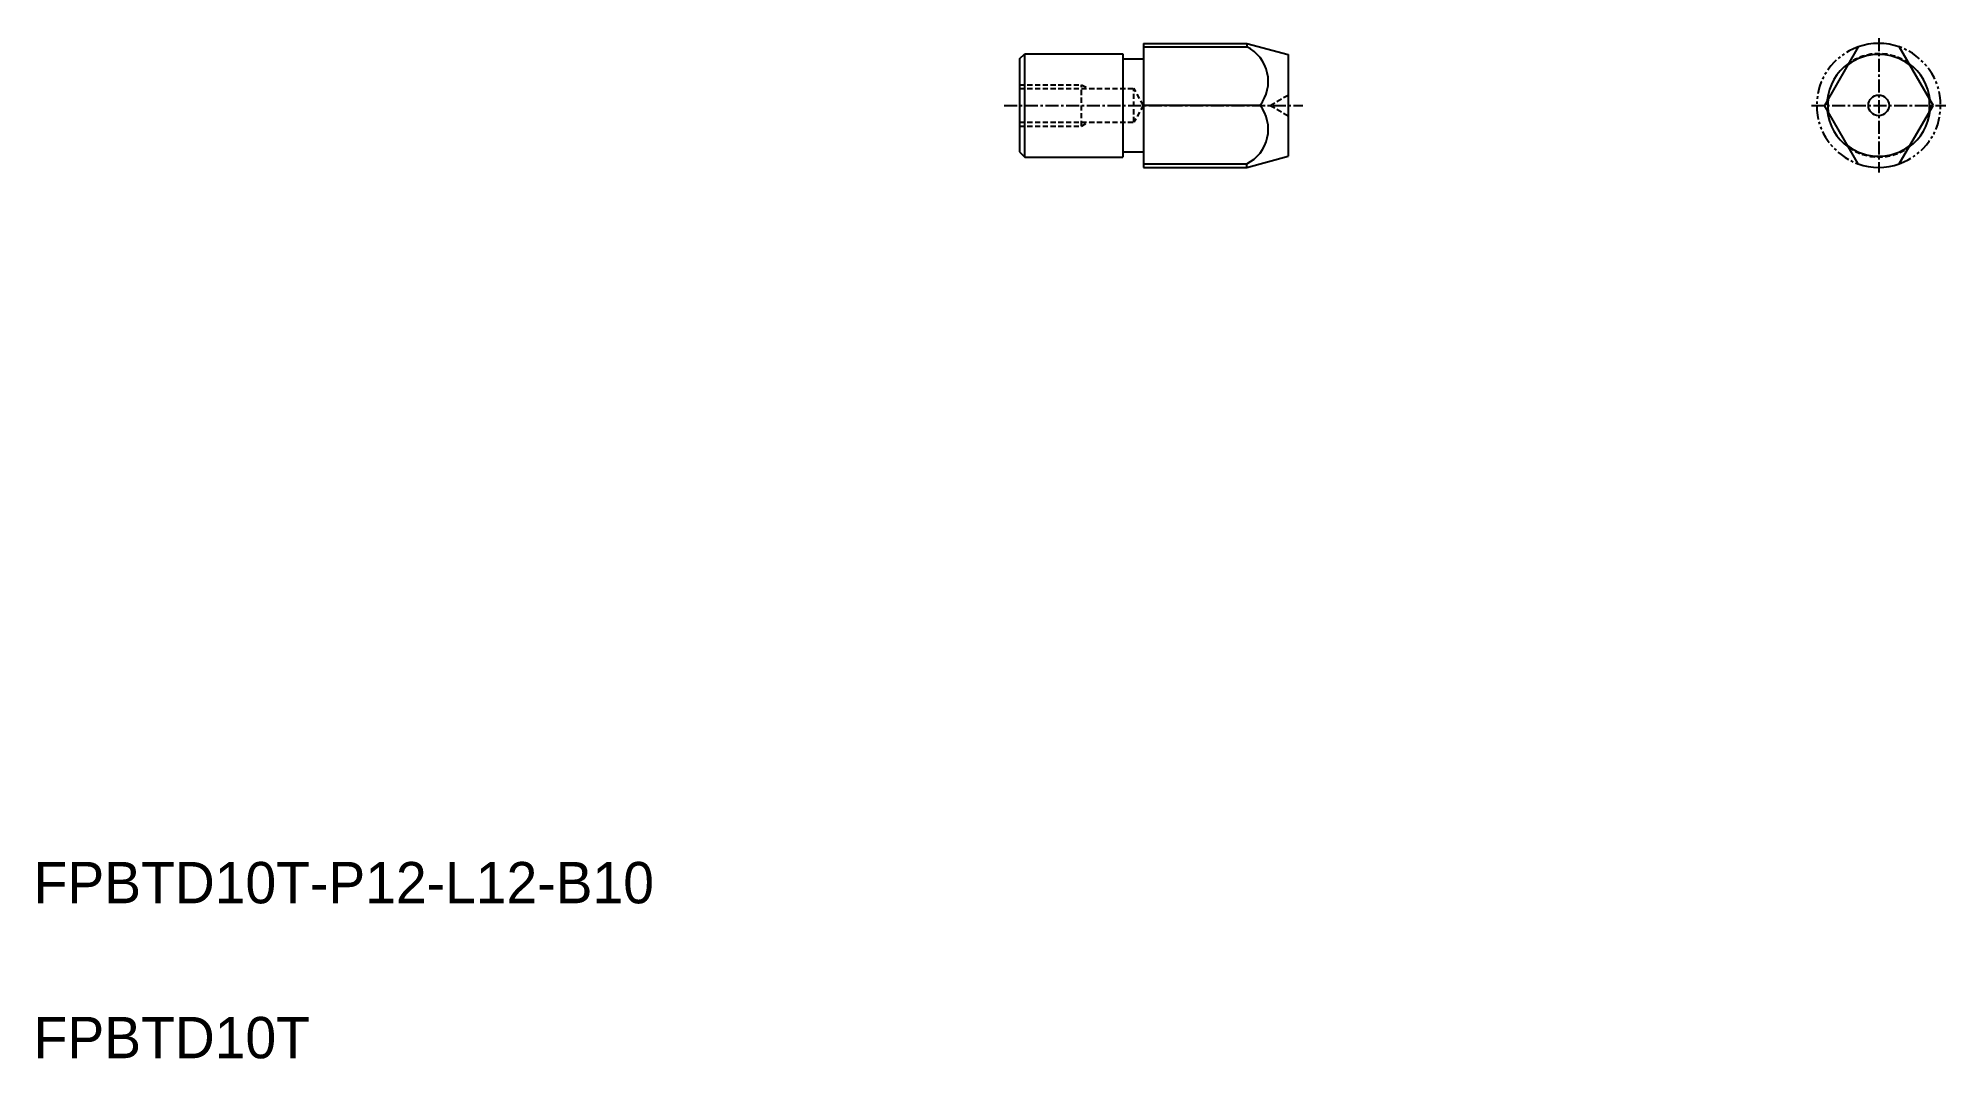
# Model space of a CAD drawing. Extents: x 10 to 195, y 10 to 109.
import ezdxf

# ---------------------------------------------------------------- set-up
doc = ezdxf.new("R2010")
doc.units = 0
for name, pattern in [('CENTER', [2, 1.25, -0.25, 0.25, -0.25]), ('DASHED', [0.75, 0.5, -0.25]), ('PHANTOM', [2.5, 1.25, -0.25, 0.25, -0.25, 0.25, -0.25])]:
    doc.linetypes.add(name, pattern=pattern)
doc.layers.get('0').update_dxf_attribs({"linetype": 'CONTINUOUS'})
doc.layers.add('CENTER', color=1, linetype='CENTER')
doc.styles.get("Standard").update_dxf_attribs({"font": 'txt', "height": 3.2})

msp = doc.modelspace()

# ---------------------------------------------------------------- linework, layer by layer
at = {"linetype": 'CONTINUOUS'}
for p, q in [((105.44, 106.74), (105.94, 107.24)), ((105.94, 97.24), (105.94, 107.24)), ((105.94, 107.24), (115.44, 107.24)), ((115.44, 107.24), (115.44, 97.24)), ((117.44, 108.24), (117.44, 96.24)), ((117.44, 108.24), (127.44, 108.24)), ((127.44, 108.24), (131.44, 107.17)), ((131.44, 107.17), (131.44, 97.32)), ((186.61, 107.9), (183.35, 102.24)), ((190.61, 107.9), (193.88, 102.24)), ((105.44, 106.74), (105.44, 97.74)), ((115.44, 106.74), (117.44, 106.74)), ((186.61, 96.59), (183.35, 102.24)), ((190.61, 96.59), (193.88, 102.24)), ((105.44, 97.74), (105.94, 97.24)), ((105.94, 97.24), (115.44, 97.24)), ((115.44, 97.74), (117.44, 97.74)), ((117.44, 96.24), (127.44, 96.24)), ((127.44, 96.24), (131.44, 97.32))]:
    msp.add_line(p, q, dxfattribs=at)
at = {"color": 7, "linetype": 'CONTINUOUS'}
for p, q in [((117.44, 107.9), (127.44, 107.9)), ((128.72, 102.24), (117.44, 102.24)), ((117.44, 96.59), (127.44, 96.59))]:
    msp.add_line(p, q, dxfattribs=at)
for p, q in [((127.44, 108.24), (127.44, 107.9)), ((131.44, 104.71), (131.44, 104.71)), ((131.44, 102.24), (131.44, 102.24)), ((127.44, 96.24), (127.44, 96.59))]:
    msp.add_line(p, q)
at = {"color": 3, "linetype": 'DASHED'}
for p, q in [((105.44, 104.24), (111.44, 104.24)), ((105.44, 103.87), (116.51, 103.87)), ((111.44, 104.24), (112.1, 103.87)), ((111.44, 100.24), (111.44, 104.24)), ((117.44, 102.24), (116.51, 103.87)), ((116.51, 100.62), (116.51, 103.87)), ((117.44, 102.24), (116.51, 100.62)), ((129.71, 102.24), (131.44, 103.24)), ((129.71, 102.24), (131.44, 101.24)), ((105.44, 100.62), (116.51, 100.62)), ((105.44, 100.24), (111.44, 100.24)), ((111.44, 100.24), (112.1, 100.62))]:
    msp.add_line(p, q, dxfattribs=at)
at = {"linetype": 'CONTINUOUS'}
msp.add_circle((188.61, 102.24), 1, dxfattribs=at)
for centre, radius, start, end in [((125.78, 104.56), 3.74, 321.8304, 63.5185), ((188.61, 102.24), 4.93, 52.2737, 127.7263), ((125.78, 99.93), 3.74, 296.4815, 38.1696), ((188.61, 102.24), 4.93, 172.2738, 187.7262), ((188.61, 102.24), 4.93, 352.2738, 7.7262), ((188.61, 102.24), 4.93, 232.2737, 307.7263)]:
    msp.add_arc(centre, radius, start, end)
at = {"color": 3, "linetype": 'PHANTOM'}
for start, end in [(109.4712, 250.5288), (289.4712, 70.5288)]:
    msp.add_arc((188.61, 102.24), 6, start, end, dxfattribs=at)
at = {"color": 3, "linetype": 'DASHED'}
for start, end in [(54.2034, 125.7966), (174.2034, 185.7966), (354.2034, 5.7966), (234.2034, 305.7966)]:
    msp.add_arc((188.61, 102.24), 5, start, end, dxfattribs=at)
at = {"linetype": 'CONTINUOUS'}
for radius, start, end in [(6, 70.5288, 109.4712), (5, 125.7966, 174.2034), (5, 5.7966, 54.2034), (5, 185.7966, 234.2034), (5, 305.7966, 354.2034), (6, 250.5288, 289.4712)]:
    msp.add_arc((188.61, 102.24), radius, start, end, dxfattribs=at)
at = {"layer": 'CENTER', "color": 1, "linetype": 'CENTER'}
for p, q in [((188.61, 108.74), (188.61, 95.74)), ((103.96, 102.24), (132.88, 102.24)), ((182.11, 102.24), (195.11, 102.24))]:
    msp.add_line(p, q, dxfattribs=at)

# ---------------------------------------------------------------- texts
for s, p in [('FPBTD10T-P12-L12-B10', (10, 25)), ('FPBTD10T', (10, 10))]:
    msp.add_text(s, height=4).set_placement(p)

doc.saveas('drawing.dxf')
